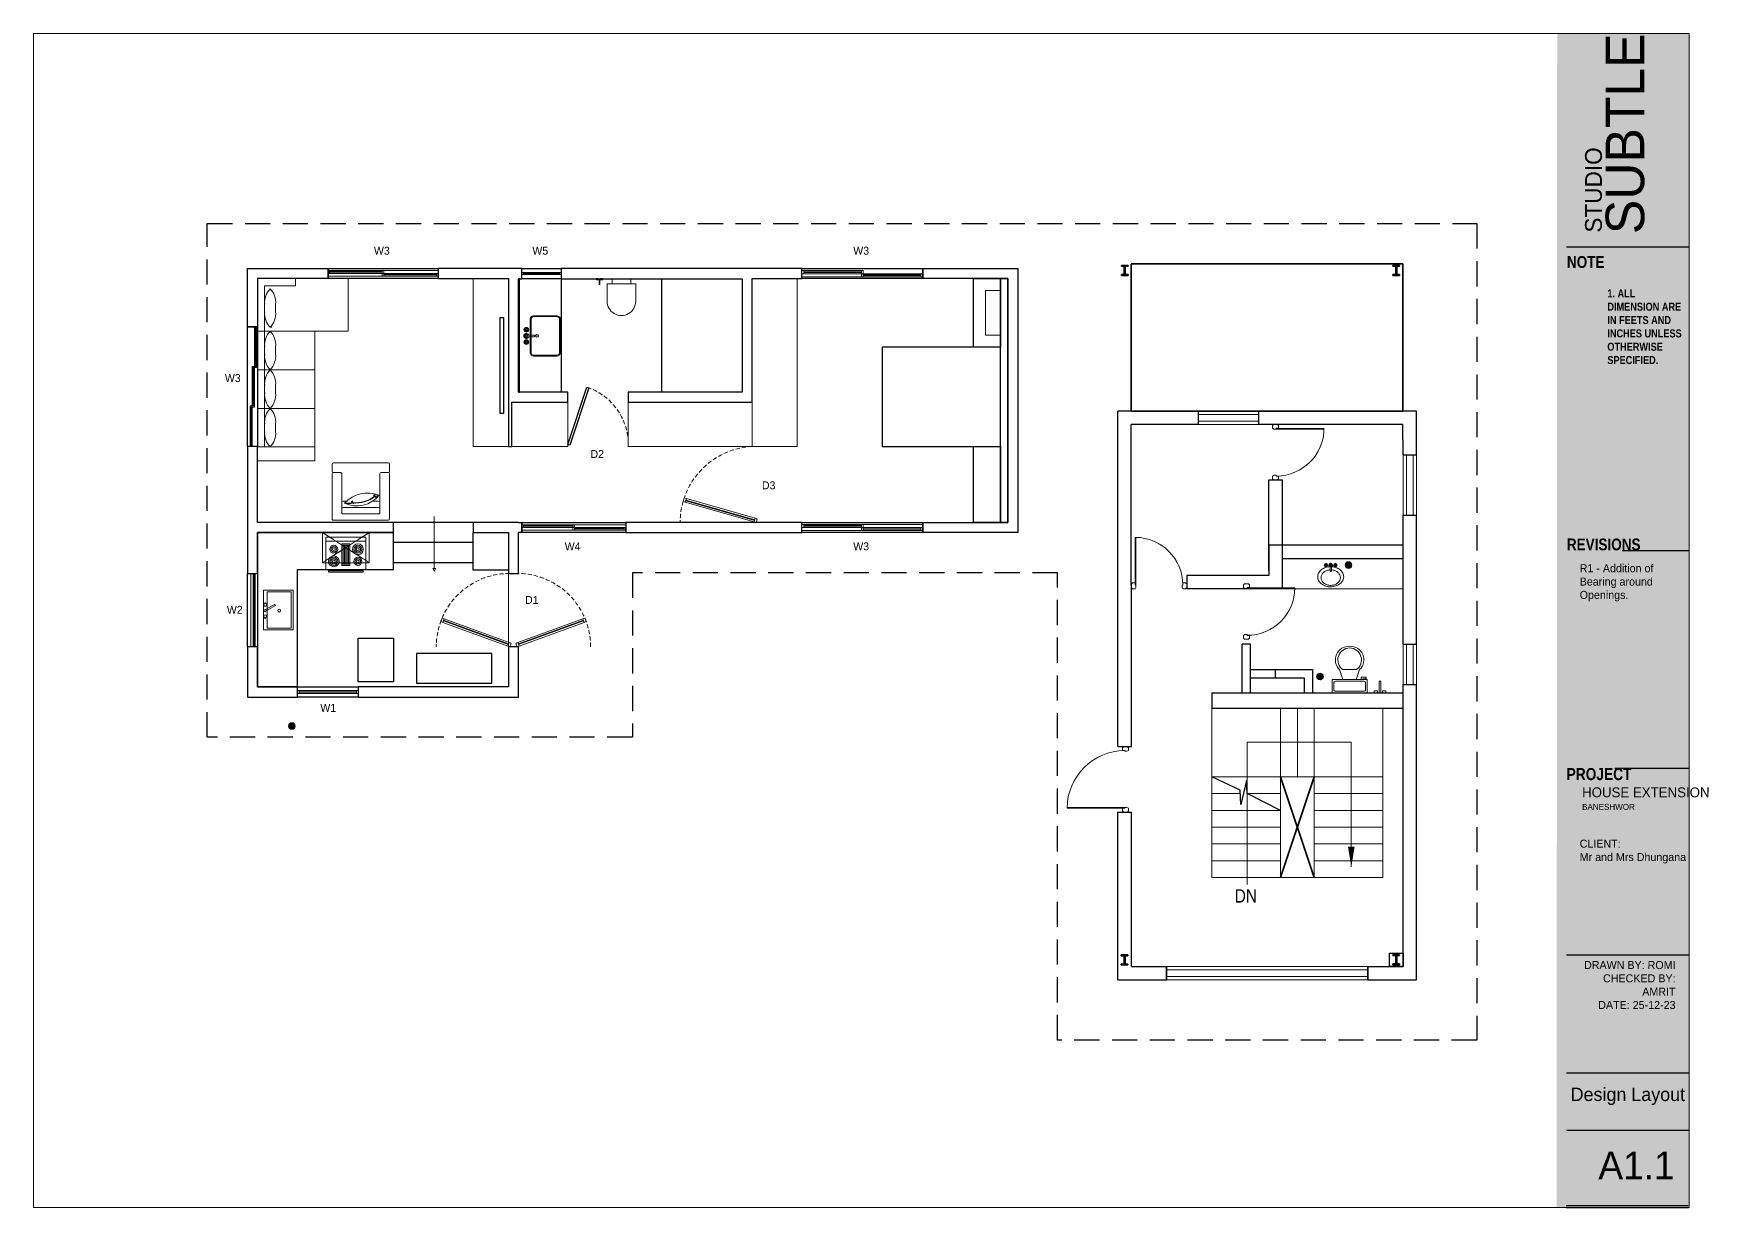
# Model space of a CAD drawing. Header units: metres. Extents: x 113 to 8702, y -1158 to 1243.
# Drawn here: x 2818 to 3817, y 41 to 741 of the extents above; entities that cross this region are included whole.
import ezdxf

# ---------------------------------------------------------------- set-up
doc = ezdxf.new("R2010")
doc.units = ezdxf.units.M
doc.header["$MEASUREMENT"] = 0
doc.linetypes.add('HIDDEN', pattern=[0.375, 0.25, -0.125])
for name, color, linetype in [('DIM', 2, 'Continuous'), ('DOOR', 7, 'Continuous'), ('HATCHES', 8, 'Continuous'), ('PINK', 6, 'Continuous'), ('YELLOW', 2, 'Continuous')]:
    doc.layers.add(name, color=color, linetype=linetype)
for name, color, linetype, lineweight, transparency in [('dotted upper lines', 143, 'HIDDEN', 0, 0.4), ('elevation 2', 140, 'Continuous', 5, 0.4), ('wall hatch', 251, 'Continuous', 5, 0.1)]:
    doc.layers.add(name, color=color, linetype=linetype, lineweight=lineweight, transparency=transparency)
for name, color, linetype, lineweight in [('elevation', 5, 'Continuous', 0), ('Fixtures', 113, 'Continuous', 0), ('Frame', 22, 'Continuous', 20), ('ground hatch', 31, 'Continuous', 5), ('Hatch', 9, 'Continuous', 35), ('hidden', 252, 'HIDDEN', 15), ('Shutter', 26, 'Continuous', 13), ('Stair', 63, 'Continuous', 15), ('text', 7, 'Continuous', 0), ('Wall LSS', 7, 'Continuous', 30), ('Window', 170, 'Continuous', 15), ('wood cut', 6, 'Continuous', 18)]:
    doc.layers.add(name, color=color, linetype=linetype, lineweight=lineweight)
doc.styles.add('ATTR', font='romans.shx', dxfattribs={"width": 0.8, "height": 0.48})
doc.styles.add('creative 1', font='arial.ttf')
doc.styles.add('DIM', font='', dxfattribs={"height": 100})
doc.styles.get('DIM').set_extended_font_data('VNI-Helve-Condense')
doc.dimstyles.new('Scale one by eight inches to a feet', dxfattribs={"dimscale": 0, "dimtxt": 6, "dimasz": 2, "dimexe": 2, "dimexo": 2, "dimgap": 0.5, "dimtad": 1, "dimdec": 0, "dimrnd": 0.5, "dimzin": 0, "dimdsep": 46, "dimlunit": 4, "dimtxsty": 'creative 1', "dimblk": 'OBLIQUE', "dimcen": 2, "dimdle": 2, "dimclrd": 2, "dimclre": 2, "dimclrt": 2, "dimadec": 0, "dimazin": 0, "dimtfac": 0.75, "dimtdec": 0, "dimtix": 1, "dimtmove": 2, "dimatfit": 3, "dimfxl": 2, "dimfxlon": 1, "dimtolj": 1, "dimtzin": 0, "dimlwd": 5, "dimlwe": 5, "dimarcsym": 0})

# ---------------------------------------------------------------- blocks, each defined once
blk = doc.blocks.new('sliding door')
at = {"layer": 'elevation'}
blk.add_lwpolyline([(102966.829, 781.602), (102966.829, 781.647), (102966.004, 781.647), (102966.004, 781.602)], close=True, dxfattribs=at)
at = {"layer": 'wall hatch'}
for p, q in [((102966.829, 781.628), (102966.004, 781.628)), ((102966.829, 781.62), (102966.004, 781.62))]:
    blk.add_line(p, q, dxfattribs=at)
at = {"layer": 'wood cut'}
for points in [[(102965.979, 781.602), (102966.004, 781.602), (102966.004, 781.647), (102965.979, 781.647)], [(102966.829, 781.602), (102966.854, 781.602), (102966.854, 781.647), (102966.829, 781.647)]]:
    blk.add_lwpolyline(points, close=True, dxfattribs=at)
blk = doc.blocks.new('3FT3door')
at = {"layer": 'Frame'}
for p, q in [((0, 1.39), (0, -1.39)), ((0.44, 1.39), (0, 1.39)), ((2.3, 1.83), (0.44, 1.83)), ((0.44, 1.83), (0.44, 1.39)), ((2.3, 0.44), (2.3, 1.83)), ((2.74, 0.44), (2.3, 0.44)), ((2.74, -0.91), (2.74, 0.44)), ((36.26, 0.44), (36.7, 0.44)), ((36.26, -0.91), (36.26, 0.44)), ((36.7, 0.44), (36.7, 1.83)), ((36.7, 1.83), (38.56, 1.83)), ((38.56, 1.83), (38.56, 1.39)), ((38.56, 1.39), (39, 1.39)), ((39, 1.39), (39, -1.39)), ((0, -1.39), (0.44, -1.39)), ((0.44, -1.39), (0.44, -1.83)), ((0.44, -1.83), (2.3, -1.83)), ((2.3, -1.83), (2.74, -0.91)), ((36.7, -1.83), (36.26, -0.91)), ((38.56, -1.83), (36.7, -1.83)), ((38.56, -1.39), (38.56, -1.83)), ((39, -1.39), (38.56, -1.39))]:
    blk.add_line(p, q, dxfattribs=at)
at = {"layer": 'Shutter'}
for p, q in [((36.26, 0.44), (36.26, 34.83)), ((36.7, 0.44), (36.7, 34.83))]:
    blk.add_line(p, q, dxfattribs=at)
blk.add_arc((36.99, 0.14), 34.69, 90.48932, 179.51068, dxfattribs=at)
blk = doc.blocks.new('_Oblique')
at = {"color": 0, "linetype": 'ByBlock', "lineweight": -2}
blk.add_line((-0.5, -0.5), (0.5, 0.5), dxfattribs=at)
blk = doc.blocks.new('toilett')
for p, q in [((-14.5, -8), (-16.5, -14)), ((-6.5, -8), (-4.5, -14)), ((-3.5, -8), (-3.5, -9.5)), ((-3.5, -9.5), (-0.5, -9.5)), ((-2.5, -8.5), (-2.5, -8)), ((-0.5, -8.5), (-2.5, -8.5)), ((-0.5, -9.5), (-0.5, -8.5)), ((-14.5, -14), (-6.5, -14))]:
    blk.add_line(p, q)
blk.add_lwpolyline([(-21, -8), (-21, 0), (0, 0), (0, -8)], close=True)
for points in [[(-20, -6), (-20, -2)], [(-19, -1), (-2, -1)], [(-2, -7), (-19, -7)], [(-1, -2), (-1, -6)]]:
    blk.add_lwpolyline(points)
for centre, radius, start, end in [((-19.125, -1.875), 0.8839, 81.8699, 188.1301), ((-19.125, -6.125), 0.8839, 171.8699, 278.1301), ((-1.875, -1.875), 0.8839, 351.8699, 98.1301), ((-1.875, -6.125), 0.8839, 261.8699, 8.130102), ((-10.9772, -19.9188), 8.0953, 133.0172, 273.38), ((-10.4626, -19.8731), 7.127, 124.5054, 269.7), ((-10.0227, -19.9188), 8.0953, 266.62, 46.98278), ((-10.5372, -19.8731), 7.127, 270.3, 55.49457)]:
    blk.add_arc(centre, radius, start, end)
at = {"style": 'ATTR', "width": 0.8, "flags": 9}
blk.add_attdef('ESTCODE', (0, 0), '', height=0.7, dxfattribs=at)
blk = doc.blocks.new('comode-3(plan)')
blk.add_blockref('toilett', (21, 0))
blk = doc.blocks.new('Faucet - Bathroom top')
for p, q in [((-4.107, 0.125), (-4.375, 0.125)), ((-3.75, 0.4788), (-3.75, 0.75)), ((-3.5, 0.482), (-3.5, 0.75)), ((-3.1461, 0.125), (-2.875, 0.125)), ((3.143, 0.125), (2.875, 0.125)), ((3.5, 0.4788), (3.5, 0.75)), ((3.75, 0.482), (3.75, 0.75)), ((4.1039, 0.125), (4.375, 0.125)), ((-4.1039, -0.125), (-4.375, -0.125)), ((-3.75, -0.4821), (-3.75, -0.75)), ((-3.5, -0.4789), (-3.5, -0.75)), ((-3.143, -0.125), (-2.875, -0.125)), ((-0.5, -0.8639), (-0.5, -4.5)), ((0.5, -4.5), (0.5, -0.8631)), ((3.1461, -0.125), (2.875, -0.125)), ((3.5, -0.4821), (3.5, -0.75)), ((3.75, -0.4789), (3.75, -0.75)), ((4.107, -0.125), (4.375, -0.125))]:
    blk.add_line(p, q)
for centre, radius in [((-3.625, 0), 1.375), ((-4.625, 0), 0.2795), ((-3.625, 0), 0.5), ((-3.625, 1), 0.2795), ((-2.625, 0), 0.2795), ((0, 0), 0.5), ((3.625, 0), 1.375), ((2.625, 0), 0.2795), ((3.625, 0), 0.5), ((3.625, 1), 0.2795), ((4.625, 0), 0.2795), ((-3.625, -1), 0.2795), ((3.625, -1), 0.2795)]:
    blk.add_circle(centre, radius)
for centre, radius, start, end in [((-3.625, 0), 1, 105.2407, 164.2093), ((-3.625, 0), 1, 16.44125, 74.07887), ((0, 0), 1.5, 289.6514, 250.3603), ((0, 0), 1, 300.3431, 239.7554), ((3.625, 0), 1, 106.12, 164.0884), ((3.625, 0), 1, 16.23422, 73.90469), ((-3.625, 0), 1, 196.2342, 253.9047), ((-3.625, 0), 1, 286.12, 344.0884), ((0, -4.5), 0.5, 180, 0), ((3.625, 0), 1, 196.4413, 254.0789), ((3.625, 0), 1, 285.2407, 344.2093)]:
    blk.add_arc(centre, radius, start, end)
blk = doc.blocks.new('wash')
at = {"lineweight": 0, "ltscale": 10}
blk.add_lwpolyline([(1017947, 55369, 0.123897), (1018020, 55387, 0.105642), (1018088, 55444, 0.087132), (1018135, 55533, 0.093483), (1018146, 55627, 0.077421), (1018130, 55728, 0.087132), (1018088, 55809, 0.105642), (1018020, 55867, 0.123897), (1017947, 55885, 0.123897), (1017874, 55867, 0.105642), (1017806, 55809, 0.087132), (1017764, 55728, 0.077421), (1017748, 55627, 0.077421), (1017764, 55525, 0.087132), (1017806, 55444, 0.105642), (1017874, 55387, 0.123897)], format="xyb", close=True, dxfattribs=at)
blk.add_lwpolyline([(1017947, 55369, 0.123897), (1018020, 55387, 0.105642), (1018088, 55444, 0.087132), (1018135, 55533, 0.093483), (1018146, 55627, 0.077421), (1018130, 55728, 0.087132), (1018088, 55809, 0.105642), (1018020, 55867, 0.123897), (1017947, 55885, 0.123897), (1017874, 55867, 0.105642), (1017806, 55809, 0.087132), (1017764, 55728, 0.077421), (1017748, 55627, 0.077421), (1017764, 55525, 0.087132), (1017806, 55444, 0.105642), (1017874, 55387, 0.123897)], format="xyb", close=True, dxfattribs=at)
for points in [[(1017964, 55434, 0.120301), (1018021, 55448, 0.105013), (1018073, 55490, 0.088789), (1018109, 55557, 0.096303), (1018118, 55627, 0.079957), (1018106, 55703, 0.088789), (1018073, 55763, 0.105013), (1018021, 55806, 0.120301), (1017964, 55820, 0.120301), (1017907, 55806, 0.105013), (1017855, 55763, 0.088789), (1017822, 55703, 0.065957), (1017810, 55640, 0.079957)], [(1017964, 55434, 0.120301), (1018021, 55448, 0.105013), (1018073, 55490, 0.088789), (1018109, 55557, 0.096303), (1018118, 55627, 0.079957), (1018106, 55703, 0.088789), (1018073, 55763, 0.105013), (1018021, 55806, 0.120301), (1017964, 55820, 0.120301), (1017907, 55806, 0.105013), (1017855, 55763, 0.088789), (1017822, 55703, 0.065957), (1017810, 55640, 0.079957)], [(1017810, 55613, 0.065957), (1017822, 55551, 0.088789), (1017855, 55490, 0.105013), (1017907, 55448, 0.120301), (1017964, 55434, 0.120301)]]:
    blk.add_lwpolyline(points, format="xyb", dxfattribs=at)
at = {"lineweight": 0, "ltscale": 10, "xscale": 25.39999999999418, "yscale": 25.39999999999418, "zscale": 25.39999999999418, "rotation": 90}
blk.add_blockref('Faucet - Bathroom top', (1017716, 55627), dxfattribs=at)
blk = doc.blocks.new('mixer')
at = {"layer": 'Fixtures'}
for p, q in [((-1, -7.08), (-1, 0)), ((0, -7.08), (0, 0)), ((-1, -7.08), (0, -7.08))]:
    blk.add_line(p, q, dxfattribs=at)
for points in [[(-1.92, 0), (-4, 0), (-4, -1.21), (-1.92, -1.21)], [(0.92, 0), (3, 0), (3, -1.21), (0.92, -1.21)]]:
    blk.add_lwpolyline(points, close=True, dxfattribs=at)
blk = doc.blocks.new('2FT9door')
at = {"layer": 'Frame'}
for p, q in [((0.43, 1.37), (0, 1.37)), ((0, 1.37), (0, -1.37)), ((0.43, 1.8), (0.43, 1.37)), ((2.27, 1.8), (0.43, 1.8)), ((2.27, 0.43), (2.27, 1.8)), ((2.71, 0.43), (2.27, 0.43)), ((2.71, -0.9), (2.71, 0.43)), ((30.29, -0.9), (30.29, 0.43)), ((30.29, 0.43), (30.73, 0.43)), ((30.73, 1.8), (32.57, 1.8)), ((30.73, 0.43), (30.73, 1.8)), ((32.57, 1.8), (32.57, 1.37)), ((32.57, 1.37), (33, 1.37)), ((33, 1.37), (33, -1.37)), ((0, -1.37), (0.43, -1.37)), ((0.43, -1.37), (0.43, -1.8)), ((0.43, -1.8), (2.27, -1.8)), ((2.27, -1.8), (2.71, -0.9)), ((30.73, -1.8), (30.29, -0.9)), ((32.57, -1.8), (30.73, -1.8)), ((33, -1.37), (32.57, -1.37)), ((32.57, -1.37), (32.57, -1.8))]:
    blk.add_line(p, q, dxfattribs=at)
at = {"layer": 'Shutter'}
for p, q in [((2.32, 0.43), (2.32, 28.89)), ((2.71, 0.43), (2.71, 28.88))]:
    blk.add_line(p, q, dxfattribs=at)
blk.add_arc((2.27, 0.43), 28.45, 359.99999, 89.9128, dxfattribs=at)
blk = doc.blocks.new('wall hung commode')
at = {"layer": 'Fixtures'}
for p, q in [((0, 5.6), (-3, 5.6)), ((0, 8.52), (10.48, 8.52)), ((0, -8.52), (0, 8.52)), ((0, -5.6), (-3, -5.6)), ((0, -8.52), (10.48, -8.52))]:
    blk.add_line(p, q, dxfattribs=at)
blk.add_arc((10.48, 0), 8.52, 269.99936, 90.00064, dxfattribs=at)
blk = doc.blocks.new('cushion')
at = {"layer": 'Fixtures', "linetype": 'Continuous'}
for p, q in [((0, -22), (0, 0)), ((221, -78), (329, -78))]:
    blk.add_line(p, q, dxfattribs=at)
for centre, start, end in [((200, -213), 85.8571, 133.2239), ((350, -213), 46.7761, 94.1429), ((200, 213), 226.7761, 274.1429), ((350, 213), 265.8571, 313.2239)]:
    blk.add_arc(centre, 292, start, end, dxfattribs=at)
blk = doc.blocks.new('5 seater sofa')
at = {"layer": 'Fixtures', "linetype": 'Continuous'}
for p, q in [((-72.79, 18.69), (-72.79, 50.83)), ((-72.79, 50.83), (-43.28, 50.83)), ((-64.92, 18.69), (-64.92, 50.83)), ((-43.28, 50.83), (-43.28, 18.69)), ((-43.28, 18.69), (-43.28, 50.83)), ((-43.28, 50.83), (-21.64, 50.83)), ((-21.64, 50.83), (-21.64, 18.69)), ((-21.64, 18.69), (-21.64, 50.83)), ((-21.64, 50.83), (29.51, 50.83)), ((0, 50.83), (0, 0)), ((29.51, 50.83), (29.51, 0)), ((-64.92, 46.9), (-43.28, 46.9)), ((-56.22, 46.9), (-45.25, 46.9)), ((-43.28, 46.9), (-21.64, 46.9)), ((-43.28, 44.93), (-43.28, 42.96)), ((-21.64, 46.9), (0, 46.9)), ((0, 46.9), (25.53, 46.9)), ((25.53, 46.9), (25.53, 29.51)), ((25.53, 29.51), (29.51, 29.51)), ((-72.79, 18.69), (-64.92, 18.69)), ((-43.28, 18.69), (-64.92, 18.69)), ((-21.64, 18.69), (-43.28, 18.69)), ((0, 18.69), (-21.64, 18.69)), ((0, 0), (29.51, 0))]:
    blk.add_line(p, q, dxfattribs=at)
at = {"layer": 'Fixtures', "linetype": 'Continuous', "xscale": 0.03934426229508197, "yscale": 0.03934426229508197, "zscale": 0.03934426229508197}
for p in [(-64.92, 43.81), (-43.28, 43.81), (-21.64, 43.81), (2.2, 43.81)]:
    blk.add_blockref('cushion', p, dxfattribs=at)
blk = doc.blocks.new('Range-Oven - 30 in top')
for p, q in [((0, -3), (30, -3)), ((12, -6), (18, -6)), ((13, -20), (13, -6)), ((14, -6), (14, -20)), ((15, -20), (15, -6)), ((16, -6), (16, -20)), ((17, -20), (17, -6)), ((6, -24), (6, -25)), ((8, -25), (8, -24)), ((18, -20), (12, -20)), ((22, -25), (22, -24)), ((24, -24), (24, -25))]:
    blk.add_line(p, q)
for points in [[(0, -24), (0, 0), (30, 0), (30, -24)], [(12, -21), (12, -5), (18, -5), (18, -21)], [(2, -26), (2, -25), (28, -25), (28, -26)]]:
    blk.add_lwpolyline(points, close=True)
for centre, radius in [((6, -9), 4), ((6, -9), 3), ((6, -9), 2), ((6, -9), 1), ((24, -9), 3), ((24, -9), 2), ((24, -9), 1), ((6, -18), 3), ((6, -18), 2), ((6, -18), 1), ((24, -18), 4), ((24, -18), 3), ((24, -18), 2), ((24, -18), 1)]:
    blk.add_circle(centre, radius)
blk = doc.blocks.new('gdsdfg')
at = {"layer": 'Fixtures'}
for p, q in [((1998.33, -11970.2), (1998.33, -11970.62)), ((1998.8, -11970.2), (1998.33, -11970.2)), ((1998.33, -11970.62), (1998.8, -11970.62)), ((2002.84, -11971.04), (2005.97, -11976.46)), ((2006.7, -11976.04), (2003.57, -11970.62)), ((2007.13, -11970.2), (2007.6, -11970.2)), ((2007.6, -11970.62), (2007.13, -11970.62)), ((2007.6, -11970.2), (2007.6, -11970.62)), ((2005.97, -11976.46), (2006.7, -11976.04))]:
    blk.add_line(p, q, dxfattribs=at)
for points in [[(2015.16, -11987.11), (1991.43, -11987.11), (1991.43, -11969.41), (2015.16, -11969.41)], [(2014.11, -11971.61), (1992.48, -11971.61), (1992.48, -11985.85), (2014.11, -11985.85)]]:
    blk.add_lwpolyline(points, close=True, dxfattribs=at)
for centre, radius in [((1999.59, -11970.41), 0.843), ((2002.97, -11970.41), 0.632), ((2006.34, -11970.41), 0.843), ((2002.97, -11978.73), 0.843)]:
    blk.add_circle(centre, radius, dxfattribs=at)
blk = doc.blocks.new('h4')
for p, q in [((4101.74, -14302.3), (4069.06, -14302.3)), ((4068.3, -14303.06), (4068.3, -14307.24)), ((4068.3, -14335.74), (4068.3, -14308.76)), ((4069.06, -14308), (4073.24, -14308)), ((4069.06, -14308), (4073.24, -14308)), ((4074, -14331.94), (4074, -14308.76)), ((4074, -14308.76), (4074, -14331.94)), ((4096.8, -14308.76), (4096.8, -14331.94)), ((4096.8, -14308.76), (4096.8, -14331.94)), ((4101.74, -14308), (4097.56, -14308)), ((4101.74, -14308), (4097.56, -14308)), ((4102.5, -14303.06), (4102.5, -14307.24)), ((4102.5, -14308.76), (4102.5, -14335.74)), ((4074, -14329.66), (4074, -14325.86)), ((4074, -14331.94), (4074, -14329.66)), ((4074.76, -14325.1), (4078.22, -14325.1)), ((4074.76, -14328.9), (4096.04, -14328.9)), ((4096.04, -14332.7), (4074.76, -14332.7)), ((4074.76, -14332.7), (4096.04, -14332.7)), ((4081.38, -14324.92), (4081.64, -14324.82)), ((4093.81, -14325.1), (4093.85, -14325.1)), ((4093.81, -14325.1), (4096.04, -14325.1)), ((4096.8, -14325.86), (4096.8, -14329.66)), ((4096.8, -14331.94), (4096.8, -14329.66)), ((4096.8, -14331.94), (4096.8, -14329.66)), ((4096.8, -14329.66), (4096.8, -14331.94)), ((4096.8, -14329.66), (4096.8, -14331.94)), ((4101.74, -14336.5), (4069.06, -14336.5))]:
    blk.add_line(p, q)
at = {"extrusion": (0, 0, -1)}
for centre, major_axis, start_param, end_param in [((4069.06, -14303.06), (-0.537, 0.537), 5.497787, 7.068583), ((4101.74, -14303.06), (0.537, 0.537), -0.785398, 0.785398), ((4069.06, -14307.24), (0.537, 0.537), 2.356194, 3.926991), ((4069.06, -14308.76), (-0.537, 0.537), 5.497787, 7.068583), ((4073.24, -14308.76), (0.537, 0.537), -0.785398, 0.785398), ((4073.24, -14308.76), (0.537, 0.537), -0.785398, 0.785398), ((4097.56, -14308.76), (-0.537, 0.537), 5.497787, 7.068583), ((4097.56, -14308.76), (-0.537, 0.537), 5.497787, 7.068583), ((4101.74, -14307.24), (-0.537, 0.537), 2.356194, 3.926991), ((4101.74, -14308.76), (-0.537, 0.537), 0.785398, 2.356194), ((4074.52, -14321.66), (0.09, 0.09), 3.902562, 6.36338), ((4087.74, -14310.66), (-12.24, 12.24), 3.489505, 4.808423), ((4077, -14317.53), (3.45, 3.45), 2.354997, 2.9201), ((4081.27, -14339.34), (13.41, 13.41), -1.143888, 0.018149), ((4077, -14317.53), (-3.32, 3.32), 3.912102, 4.460269), ((4076, -14321.86), (0.81, 0.81), 1.289072, 2.06892), ((4076.48, -14321.77), (-0.525, 0.525), 1.317031, 3.01625), ((4088.46, -14307.5), (13.3, 13.3), 2.261231, 3.010894), ((4077.04, -14321.48), (0.525, 0.525), 0.622179, 2.321398), ((4088.46, -14307.5), (13.17, 13.17), 2.259224, 3.014397), ((4074.76, -14325.86), (0.537, 0.537), 3.926991, 5.497787), ((4074.76, -14329.66), (-0.537, 0.537), 5.497787, 7.068583), ((4074.76, -14331.94), (0.537, 0.537), 2.356194, 3.926991), ((4074.76, -14331.94), (0.537, 0.537), 2.356194, 3.926991), ((4074.76, -14331.94), (0.537, 0.537), 2.356194, 3.926991), ((4089.24, -14325.67), (0.81, 0.81), 1.289072, 2.06892), ((4089.67, -14325.57), (-0.525, 0.525), 1.317031, 3.01625), ((4092.85, -14317.55), (-6.41, 6.41), 3.679282, 4.219262), ((4090.23, -14325.29), (-0.525, 0.525), 2.192975, 3.892195), ((4092.85, -14317.55), (-6.27, 6.27), 3.691415, 4.223452), ((4094.97, -14326.27), (-0.0804, 0.0804), 0.297498, 2.891933), ((4096.04, -14325.86), (-0.537, 0.537), 0.785398, 2.356194), ((4096.04, -14329.66), (0.537, 0.537), -0.785398, 0.785398), ((4096.04, -14331.94), (-0.537, 0.537), 2.356194, 3.926991), ((4096.04, -14331.94), (-0.537, 0.537), 2.356194, 3.926991), ((4096.04, -14331.94), (-0.537, 0.537), 2.356194, 3.926991), ((4096.04, -14331.94), (-0.537, 0.537), 2.356194, 3.926991), ((4069.06, -14335.74), (-0.537, 0.537), 3.926991, 5.497787), ((4101.74, -14335.74), (-0.537, 0.537), 2.356194, 3.926991)]:
    blk.add_ellipse(centre, major_axis=major_axis, ratio=1, start_param=start_param, end_param=end_param, dxfattribs=at)

msp = doc.modelspace()

# ---------------------------------------------------------------- hatches: boundary and pattern name
at = {"layer": 'DIM', "linetype": 'Continuous', "transparency": 33554472}
h = msp.add_hatch(color=1, dxfattribs=at)
h.dxf.hatch_style = 1
h.paths.add_polyline_path([(3805.68, 741.28), (3726.98, 741.31), (3726.68, 41.26), (3805.38, 41.23)])
at = {"layer": 'Fixtures'}
h = msp.add_hatch(dxfattribs=at)
h.set_pattern_fill('HEX', color=256, scale=2, angle=900, style=0)
h.set_pattern_definition([(180, (-25034.1703, -16276.0928), (2e-16, 0.433012702), [0.25, -0.5]), (60, (-25034.1703, -16276.0928), (0.375, -0.216506351), [0.25, -0.5]), (120, (-25034.4203, -16276.0928), (0.375, 0.216506351), [0.25, -0.5])])
h.paths.add_polyline_path([(3604.56, 424.31, 1), (3600.56, 424.31, 1)])
h = msp.add_hatch(dxfattribs=at)
h.set_pattern_fill('HEX', color=256, scale=2, angle=900, style=0)
h.set_pattern_definition([(180, (-25051.1735, -16342.59698), (2e-16, 0.433012702), [0.25, -0.5]), (60, (-25051.1735, -16342.59698), (0.375, -0.216506351), [0.25, -0.5]), (120, (-25051.4235, -16342.59698), (0.375, 0.216506351), [0.25, -0.5])])
h.paths.add_polyline_path([(3587.56, 357.81, 1), (3583.56, 357.81, 1)])
h = msp.add_hatch(dxfattribs=at)
h.set_pattern_fill('HEX', color=256, scale=2, angle=900, style=0)
h.set_pattern_definition([(180, (-25664.2516, -16372.12554), (2e-16, 0.433012702), [0.25, -0.5]), (60, (-25664.2516, -16372.12554), (0.375, -0.216506351), [0.25, -0.5]), (120, (-25664.5016, -16372.12554), (0.375, 0.216506351), [0.25, -0.5])])
h.paths.add_polyline_path([(2974.48, 328.28, 1), (2970.48, 328.28, 1)])
at = {"layer": 'Hatch'}
h = msp.add_hatch(color=256, dxfattribs=at)
h.dxf.hatch_style = 1
h.paths.add_polyline_path([(3471.11, 597.54), (3469.36, 597.54), (3469.36, 602.54), (3471.11, 602.54), (3471.11, 603.04), (3469.11, 603.04), (3467.11, 603.04), (3467.11, 602.54), (3468.86, 602.54), (3468.86, 597.54), (3467.11, 597.54), (3467.11, 597.04), (3469.11, 597.04), (3471.11, 597.04)])
h = msp.add_hatch(color=256, dxfattribs=at)
h.dxf.hatch_style = 1
h.paths.add_polyline_path([(3633.05, 597.54), (3631.3, 597.54), (3631.3, 602.54), (3633.05, 602.54), (3633.05, 603.04), (3631.05, 603.04), (3629.05, 603.04), (3629.05, 602.54), (3630.8, 602.54), (3630.8, 597.54), (3629.05, 597.54), (3629.05, 597.04), (3631.05, 597.04), (3633.05, 597.04)])
h = msp.add_hatch(color=256, dxfattribs=at)
h.dxf.hatch_style = 1
h.paths.add_polyline_path([(3471.05, 186.29), (3469.3, 186.29), (3469.3, 191.29), (3471.05, 191.29), (3471.05, 191.79), (3469.05, 191.79), (3467.05, 191.79), (3467.05, 191.29), (3468.8, 191.29), (3468.8, 186.29), (3467.05, 186.29), (3467.05, 185.79), (3469.05, 185.79), (3471.05, 185.79)])
h = msp.add_hatch(color=256, dxfattribs=at)
h.dxf.hatch_style = 1
h.paths.add_polyline_path([(3633.05, 186.4), (3631.3, 186.4), (3631.3, 191.4), (3633.05, 191.4), (3633.05, 191.9), (3631.05, 191.9), (3629.05, 191.9), (3629.05, 191.4), (3630.8, 191.4), (3630.8, 186.4), (3629.05, 186.4), (3629.05, 185.9), (3631.05, 185.9), (3633.05, 185.9)])

# ---------------------------------------------------------------- linework, layer by layer
at = {"ltscale": 2}
msp.add_lwpolyline([(3562.05, 278), (3542.05, 288), (3541.76, 295.75), (3538.29, 281.44), (3537.97, 290.09), (3521.05, 298)], dxfattribs=at)
at = {"layer": 'DIM', "color": 4, "linetype": 'Continuous'}
for p, q in [((3080.62, 449.72), (3033.06, 449.72)), ((3080.62, 437.72), (3033.06, 437.72)), ((3080.62, 425.72), (3033.06, 425.72))]:
    msp.add_line(p, q, dxfattribs=at)
at = {"layer": 'dotted upper lines'}
msp.add_lwpolyline([(2818.41, 741.22), (2818.41, 41.16), (3805.68, 41.16), (3805.68, 741.22)], close=True, dxfattribs=at)
at = {"layer": 'dotted upper lines', "ltscale": 10}
for centre, radius, start, end in [((3137.09, 496.18), 36.02, 1.82572, 69.78145), ((3249.33, 449.72), 45.32, 92.94479, 180), ((3102.27, 375.63), 43.67, 89.87067, 180.05355), ((3106.97, 375.63), 43.67, 359.94645, 90.12933)]:
    msp.add_arc(centre, radius, start, end, dxfattribs=at)
at = {"layer": 'elevation'}
msp.add_lwpolyline([(2950.52, 376.22), (2949.39, 376.22), (2949.39, 418.67), (2950.52, 418.67)], close=True, dxfattribs=at)
at = {"layer": 'Fixtures'}
msp.add_line((3563.05, 410.11), (3635.05, 410.11), dxfattribs=at)
msp.add_lwpolyline([(3101.62, 495.03), (3080.62, 495.03), (3080.62, 595.1)], dxfattribs=at)
for points in [[(3247, 495.03), (3273.76, 495.03), (3273.76, 595.1), (3247, 595.1)], [(3103.62, 495.03), (3137.09, 495.03), (3137.09, 521.46), (3103.62, 521.46)], [(3173.09, 495.03), (3247, 495.03), (3247, 521.46), (3173.09, 521.46)]]:
    msp.add_lwpolyline(points, close=True, dxfattribs=at)
for points in [[(3114.58, 570.96), (3114.58, 550.96, 0.414214), (3116.58, 548.96), (3130.58, 548.96, 0.414214), (3132.58, 550.96), (3132.58, 570.96, 0.414214), (3130.58, 572.96), (3116.58, 572.96, 0.414214)], [(3115.08, 570.96), (3115.08, 550.96, 0.414214), (3116.58, 549.46), (3130.58, 549.46, 0.414214), (3132.08, 550.96), (3132.08, 570.96, 0.414214), (3130.58, 572.46), (3116.58, 572.46, 0.414214)]]:
    msp.add_lwpolyline(points, format="xyb", close=True, dxfattribs=at)
for centre, radius in [((3118.62, 560.96), 0.849), ((3118.62, 560.96), 0.699), ((3602.56, 424.31), 2), ((3585.56, 357.81), 2), ((2972.48, 328.28), 2)]:
    msp.add_circle(centre, radius, dxfattribs=at)
at = {"layer": 'ground hatch'}
msp.add_lwpolyline([(3386.01, 588.02), (3395.09, 588.02), (3395.09, 561.32), (3386.01, 561.32)], close=True, dxfattribs=at)
at = {"layer": 'Hatch'}
for p, q in [((3469.11, 603.04), (3467.11, 603.04)), ((3467.11, 603.04), (3467.11, 602.54)), ((3468.86, 602.54), (3467.11, 602.54)), ((3468.86, 602.54), (3468.86, 597.54)), ((3469.11, 603.04), (3471.11, 603.04)), ((3469.36, 602.54), (3469.36, 597.54)), ((3469.36, 602.54), (3471.11, 602.54)), ((3471.11, 602.54), (3471.11, 603.04)), ((3631.05, 603.04), (3629.05, 603.04)), ((3629.05, 603.04), (3629.05, 602.54)), ((3630.8, 602.54), (3629.05, 602.54)), ((3630.8, 602.54), (3630.8, 597.54)), ((3631.05, 603.04), (3633.05, 603.04)), ((3631.3, 602.54), (3631.3, 597.54)), ((3631.3, 602.54), (3633.05, 602.54)), ((3633.05, 602.54), (3633.05, 603.04)), ((3468.86, 597.54), (3467.11, 597.54)), ((3467.11, 597.54), (3467.11, 597.04)), ((3469.11, 597.04), (3467.11, 597.04)), ((3469.11, 597.04), (3471.11, 597.04)), ((3469.36, 597.54), (3471.11, 597.54)), ((3471.11, 597.54), (3471.11, 597.04)), ((3630.8, 597.54), (3629.05, 597.54)), ((3629.05, 597.54), (3629.05, 597.04)), ((3631.05, 597.04), (3629.05, 597.04)), ((3631.05, 597.04), (3633.05, 597.04)), ((3631.3, 597.54), (3633.05, 597.54)), ((3633.05, 597.54), (3633.05, 597.04)), ((3582.05, 238), (3562.05, 298)), ((3582.05, 298), (3562.05, 238)), ((3469.05, 191.79), (3467.05, 191.79)), ((3467.05, 191.79), (3467.05, 191.29)), ((3468.8, 191.29), (3467.05, 191.29)), ((3468.8, 191.29), (3468.8, 186.29)), ((3469.05, 191.79), (3471.05, 191.79)), ((3469.3, 191.29), (3469.3, 186.29)), ((3469.3, 191.29), (3471.05, 191.29)), ((3471.05, 191.29), (3471.05, 191.79)), ((3631.05, 191.9), (3629.05, 191.9)), ((3629.05, 191.9), (3629.05, 191.4)), ((3630.8, 191.4), (3629.05, 191.4)), ((3630.8, 191.4), (3630.8, 186.4)), ((3631.05, 191.9), (3633.05, 191.9)), ((3631.3, 191.4), (3631.3, 186.4)), ((3631.3, 191.4), (3633.05, 191.4)), ((3633.05, 191.4), (3633.05, 191.9)), ((3468.8, 186.29), (3467.05, 186.29)), ((3467.05, 186.29), (3467.05, 185.79)), ((3469.05, 185.79), (3467.05, 185.79)), ((3469.05, 185.79), (3471.05, 185.79)), ((3469.3, 186.29), (3471.05, 186.29)), ((3471.05, 186.29), (3471.05, 185.79)), ((3630.8, 186.4), (3629.05, 186.4)), ((3629.05, 186.4), (3629.05, 185.9)), ((3631.05, 185.9), (3629.05, 185.9)), ((3631.05, 185.9), (3633.05, 185.9)), ((3631.3, 186.4), (3633.05, 186.4)), ((3633.05, 186.4), (3633.05, 185.9))]:
    msp.add_line(p, q, dxfattribs=at)
at = {"layer": 'Hatch', "linetype": 'HIDDEN'}
msp.add_lwpolyline([(3635.03, 516.11), (3473.03, 516.11), (3473.03, 604), (3635.03, 604)], close=True, dxfattribs=at)
at = {"layer": 'HATCHES', "linetype": 'Continuous'}
for p, q in [((3732.51, 614.02), (3805.31, 613.99)), ((3749.37, 614.01), (3805.61, 613.99)), ((3765.77, 432.93), (3805.54, 432.92)), ((3761.43, 303.1), (3805.48, 303.08)), ((3732.63, 191.79), (3805.43, 191.76)), ((3732.63, 191.79), (3805.43, 191.76)), ((3732.62, 121.42), (3805.4, 121.39)), ((3732.6, 87.32), (3805.39, 87.29)), ((3732.27, 42.35), (3805.07, 42.32)), ((3732.31, 41.26), (3805.37, 41.23))]:
    msp.add_line(p, q, dxfattribs=at)
at = {"layer": 'hidden'}
for p, q in [((3018.66, 425.72), (2990.66, 443.72)), ((2990.66, 425.72), (3018.66, 443.72)), ((3101.62, 421.3), (3101.62, 351.59))]:
    msp.add_line(p, q, dxfattribs=at)
for points in [[(3057.4, 453.23), (3057.4, 422.34)], [(3018.66, 443.72), (3018.66, 425.72), (2990.66, 425.72), (2990.66, 443.72)]]:
    msp.add_lwpolyline(points, dxfattribs=at)
msp.add_lwpolyline([(3057.4, 422.34), (3056.57, 422.34), (3057.4, 420.65), (3058.22, 422.34)], close=True, dxfattribs=at)
at = {"layer": 'PINK'}
msp.add_line((3132.99, 595.02), (3132.99, 527.64), dxfattribs=at)
for points in [[(2994.06, 601.1), (3059.62, 601.1), (3059.62, 595.1), (2994.06, 595.1)], [(3132.99, 595.02), (3109.62, 595.02), (3109.62, 601.1), (3132.99, 601.1)], [(3276.66, 601.1), (3348.66, 601.1), (3348.66, 595.1), (3276.66, 595.1)], [(3108.26, 527.46), (3108.26, 595.02), (3107.62, 595.02), (3107.62, 527.46)], [(3395.09, 554.24), (3378.91, 554.24), (3378.91, 595.1), (3395.09, 595.1)], [(3395.1, 595.1), (3399.41, 595.1), (3399.41, 449.72), (3395.1, 449.72)], [(2952.06, 566.28), (2952.06, 495.03), (2946.06, 495.03), (2946.06, 566.28)], [(3395.09, 554.24), (3324.4, 554.24), (3324.4, 495.03), (3395.09, 495.03)], [(3137.09, 496.18), (3148.45, 530.34), (3149.54, 529.98), (3138.18, 495.82)], [(3395.09, 449.72), (3378.91, 449.72), (3378.91, 495.03), (3395.09, 495.03)], [(3109.62, 449.72), (3171.53, 449.72), (3171.53, 443.72), (3109.62, 443.72)], [(3276.66, 449.72), (3348.66, 449.72), (3348.66, 443.72), (3276.66, 443.72)], [(3080.62, 443.72), (3101.62, 443.72), (3101.62, 421.3), (3080.62, 421.3), (3080.62, 425.72)], [(2955.7, 425.72), (2955.7, 425.72)], [(2952.06, 419.3), (2952.06, 375.59), (2946.06, 375.59), (2946.06, 419.3)], [(3011.96, 380.79), (3033.06, 380.79), (3033.06, 354.59), (3011.96, 354.59)], [(3091.63, 371.59), (3046.84, 371.59), (3046.84, 353.77), (3091.63, 353.77)], [(2975.77, 351.59), (3011.96, 351.59), (3011.96, 345.59), (2975.77, 345.59)]]:
    msp.add_lwpolyline(points, close=True, dxfattribs=at)
for points in [[(3193, 527.46), (3193, 594.92)], [(3098.62, 571.84), (3098.62, 514.64), (3096.62, 514.64), (3096.62, 571.84), (3098.62, 571.84)]]:
    msp.add_lwpolyline(points, dxfattribs=at)
msp.add_lwpolyline([(2952.06, 421.72), (2952.06, 421.72), (2952.06, 351.59), (2975.77, 351.59), (2975.77, 421.22, -0.414216), (2976.27, 421.72), (3033.06, 421.72), (3033.06, 425.72), (3033.06, 443.72), (2952.06, 443.72), (2952.06, 421.72)], format="xyb", dxfattribs=at)
at = {"layer": 'Stair'}
for p, q in [((3521.05, 298), (3521.05, 339)), ((3562.05, 298), (3562.05, 339)), ((3572.05, 298), (3572.05, 339)), ((3582.05, 298), (3582.05, 339)), ((3623.05, 339), (3623.05, 238)), ((3623.05, 298), (3521.05, 298)), ((3521.05, 298), (3521.05, 238)), ((3562.05, 278), (3562.05, 298)), ((3582.05, 298), (3582.05, 238)), ((3538.04, 288), (3521.05, 288)), ((3562.05, 288), (3542.05, 288)), ((3582.05, 288), (3623.05, 288)), ((3562.05, 278), (3521.05, 278)), ((3562.05, 248), (3562.05, 278)), ((3582.05, 278), (3623.05, 278)), ((3562.05, 268), (3521.05, 268)), ((3582.05, 268), (3623.05, 268)), ((3562.05, 258), (3521.05, 258)), ((3582.05, 258), (3623.05, 258)), ((3562.05, 248), (3521.05, 248)), ((3562.05, 248), (3562.05, 238)), ((3582.05, 248), (3623.05, 248)), ((3582.05, 238), (3521.05, 238)), ((3582.05, 238), (3623.05, 238))]:
    msp.add_line(p, q, dxfattribs=at)
at = {"layer": 'wall hatch'}
for p, q in [((2949.86, 376.22), (2949.85, 418.67)), ((2950.06, 376.22), (2950.05, 418.67))]:
    msp.add_line(p, q, dxfattribs=at)
for points in [[(3027.31, 599.99), (3059.62, 599.99)], [(3026.36, 596.57), (2994.06, 596.57)], [(3312.14, 596.2), (3276.66, 596.2)], [(3140.13, 445.13), (3109.62, 445.13)], [(3141.03, 448.36), (3171.53, 448.36)], [(3312.14, 444.82), (3276.66, 444.82)], [(3313.18, 448.58), (3348.66, 448.58)], [(2947.99, 375.59), (2947.99, 419.22)]]:
    msp.add_lwpolyline(points, dxfattribs=at)
at = {"layer": 'Wall LSS'}
for p, q in [((3465.05, 316), (3465.03, 516.11)), ((3513.03, 516.11), (3465.03, 516.11)), ((3513.03, 508.11), (3513.03, 516.11)), ((3643.03, 516.11), (3549.03, 516.11)), ((3549.03, 508.11), (3549.03, 516.11)), ((3643.05, 490.11), (3643.03, 516.11)), ((3473.05, 316), (3473.03, 508.11)), ((3513.03, 508.11), (3473.03, 508.11)), ((3635.03, 508.11), (3549.03, 508.11)), ((3635.05, 490.11), (3635.03, 508.11)), ((3635.05, 490.11), (3643.05, 490.11)), ((3555.05, 421), (3555.05, 475.11)), ((3555.05, 475.11), (3563.05, 475.11)), ((3563.05, 475.11), (3563.05, 421)), ((3635.05, 377.11), (3635.05, 454.11)), ((3635.05, 454.11), (3643.05, 454.11)), ((3643.05, 377.11), (3643.05, 454.11)), ((3635.05, 436.11), (3555.05, 436.11)), ((3555.05, 436.11), (3555.05, 418.11)), ((3635.05, 428.11), (3563.05, 428.11)), ((3563.05, 428.11), (3563.05, 410.11)), ((3555.05, 418.11), (3506.05, 418.11)), ((3506.05, 418.11), (3506.05, 410.11)), ((3563.05, 410.11), (3506.05, 410.11)), ((3539.05, 348), (3539.05, 377.11)), ((3544.05, 377.11), (3539.05, 377.11)), ((3544.05, 357), (3544.05, 377.11)), ((3635.05, 377.11), (3643.05, 377.11)), ((3544.05, 362), (3581.05, 362)), ((3559.05, 357), (3559.05, 362)), ((3581.05, 362), (3581.05, 348)), ((3544.05, 348), (3544.05, 357)), ((3544.05, 357), (3576.05, 357)), ((3576.05, 357), (3576.05, 348)), ((3635.05, 184.9), (3635.05, 353.11)), ((3635.05, 353.11), (3643.05, 353.11)), ((3643.05, 176.9), (3643.05, 353.11)), ((3521.05, 348), (3635.05, 348)), ((3521.05, 348), (3521.05, 339)), ((3521.05, 339), (3635.05, 339)), ((3465.05, 316), (3473.05, 316)), ((3465.05, 176.9), (3465.05, 277)), ((3465.05, 277), (3473.05, 277)), ((3473.05, 184.9), (3473.05, 277)), ((3473.05, 184.9), (3494.05, 184.9)), ((3494.05, 184.9), (3494.05, 176.9)), ((3494.05, 176.9), (3494.05, 184.9)), ((3614.05, 184.9), (3635.05, 184.9)), ((3614.05, 184.9), (3614.05, 176.9)), ((3614.05, 176.9), (3614.05, 184.9)), ((3465.05, 176.9), (3494.05, 176.9)), ((3614.05, 176.9), (3643.05, 176.9))]:
    msp.add_line(p, q, dxfattribs=at)
msp.add_lwpolyline([(3635.05, 184.9), (3627.05, 184.9), (3627.05, 192.9), (3635.05, 192.9)], close=True, dxfattribs=at)
at = {"layer": 'Window'}
for p, q in [((3549.03, 516.11), (3513.03, 516.11)), ((3549.03, 514.08), (3513.03, 514.08)), ((3549.03, 510.14), (3513.03, 510.14)), ((3549.03, 508.11), (3513.03, 508.11)), ((3635.05, 454.11), (3635.05, 490.11)), ((3637.09, 454.11), (3637.09, 490.11)), ((3641.02, 454.11), (3641.02, 490.11)), ((3643.05, 454.11), (3643.05, 490.11)), ((3635.05, 353.11), (3635.05, 377.11)), ((3637.09, 353.11), (3637.09, 377.11)), ((3641.02, 353.11), (3641.02, 377.11)), ((3643.05, 353.11), (3643.05, 377.11)), ((3614.05, 184.9), (3494.05, 184.9)), ((3614.05, 182.87), (3494.05, 182.87)), ((3614.05, 178.93), (3494.05, 178.93)), ((3614.05, 176.9), (3494.05, 176.9))]:
    msp.add_line(p, q, dxfattribs=at)
at = {"layer": 'wood cut'}
for points in [[(2950.52, 419.3), (2950.52, 418.67), (2949.39, 418.67), (2949.39, 419.3)], [(2950.52, 376.22), (2950.52, 375.59), (2949.39, 375.59), (2949.39, 376.22)]]:
    msp.add_lwpolyline(points, close=True, dxfattribs=at)
at = {"layer": 'YELLOW', "linetype": 'HIDDEN', "ltscale": 60}
msp.add_lwpolyline([(3679.05, 628), (3679.05, 141), (3429.05, 141), (3429.05, 419.72), (3175.53, 419.72), (3175.53, 321.59), (2922.06, 321.59), (2922.06, 628), (3679.05, 628)], dxfattribs=at)
at = {"layer": 'YELLOW'}
for points in [[(2994.06, 595.1), (2952.06, 595.1), (2952.06, 566.28), (2946.06, 566.28), (2946.06, 601.1), (2994.06, 601.1)], [(3107.62, 595.02), (3109.62, 595.02), (3109.62, 601.1), (3059.62, 601.1), (3059.62, 595.1), (3101.62, 595.1), (3101.62, 495.03), (3103.62, 495.03), (3103.62, 521.46), (3137.09, 521.46), (3137.09, 527.46), (3107.62, 527.46)], [(3241, 601.1), (3132.99, 601.1), (3132.99, 595.02), (3241, 595.02), (3241, 527.46), (3173.09, 527.46), (3173.09, 521.46), (3247, 521.46), (3247, 595.1), (3247, 595.1), (3276.66, 595.1), (3276.66, 601.1)], [(2946.06, 495.03), (2946.06, 419.3), (2952.06, 419.3), (2952.06, 443.72), (3033.06, 443.72), (3033.06, 449.72), (2952.06, 449.72), (2952.06, 495.03)], [(3171.53, 443.72), (3276.66, 443.72), (3276.66, 449.72), (3171.53, 449.72)], [(2946.06, 375.59), (2946.06, 345.59), (2975.77, 345.59), (2975.77, 351.59), (2952.06, 351.59), (2952.06, 375.59)], [(3107.62, 345.59), (3107.62, 375.59), (3101.62, 375.59), (3101.62, 351.59), (3011.96, 351.59), (3011.96, 345.59)]]:
    msp.add_lwpolyline(points, close=True, dxfattribs=at)
for points in [[(3405.41, 443.72), (3348.66, 443.72), (3348.66, 449.72), (3399.41, 449.72), (3399.41, 595.1), (3348.66, 595.1), (3348.66, 601.1), (3405.41, 601.1), (3405.41, 443.72)], [(3107.62, 449.72), (3080.62, 449.72), (3080.62, 443.72), (3101.62, 443.72), (3101.62, 419.3), (3107.62, 419.3), (3107.62, 443.72)], [(3107.62, 449.72), (3109.62, 449.72), (3109.62, 443.72), (3107.62, 443.72)]]:
    msp.add_lwpolyline(points, dxfattribs=at)

# ---------------------------------------------------------------- block references
at = {"xscale": 1.062878787877708, "yscale": 1.062878787877708, "zscale": 1.062878787877708, "rotation": 90.00000000000001}
msp.add_blockref('5 seater sofa', (3006.09, 563.74), dxfattribs=at)
at = {"layer": 'DOOR', "xscale": -1, "rotation": 90}
msp.add_blockref('3FT3door', (3469.55, 316), dxfattribs=at)
at = {"layer": 'elevation 2'}
for p, xscale, yscale, zscale, rotation in [((-3910540.56, 30307.14), -38.008035640972, 38.008035640972, 38.008035640972, 180), ((-4294485.56, 33223.73), -41.73963326167474, 41.73963326167474, 41.73963326167474, 180), ((-3910508.25, 30305.43), -38.008035640972, 38.008035640972, 38.008035640972, 180), ((2752562.77, 21469.36), 26.70231271274063, 26.70231271274063, 26.70231271274063, 180), ((-4294450.08, 33221.85), -41.73963326167474, 41.73963326167474, 41.73963326167474, 180), ((24577.95, 2849590.67), -27.66957014362479, 27.66957014362479, 27.66957014362479, 90), ((24576.7, 2849567.15), -27.66957014362479, 27.66957014362479, 27.66957014362479, 90), ((24575.46, 2849543.63), -27.66957014362479, 27.66957014362479, 27.66957014362479, 90), ((5114807.58, -1496046.8), -51.72547549848338, 51.72547549848338, 51.72547549848337, 344.1166176865065), ((-3692404.26, 28500.55), -35.89063014301813, 35.89063014301813, 35.89063014301813, 180), ((-3692373.76, 28498.93), -35.89063014301813, 35.89063014301813, 35.89063014301813, 180), ((-4294485.56, 33072.35), -41.73963326167474, 41.73963326167474, 41.73963326167474, 180), ((-4294450.08, 33070.48), -41.73963326167474, 41.73963326167474, 41.73963326167474, 180), ((4822198.06, -1797035.69), -49.95080013274124, 49.95080013274124, 49.95080013274124, 339.9805642174946), ((-4815988.82, -1797035.69), 49.95080013274124, 49.95080013274124, 49.95080013274124, 20.01943578250537), ((4261958.42, 32678.65), 41.36265678857584, 41.36265678857584, 41.36265678857584, 180)]:
    msp.add_blockref('sliding door', p, dxfattribs=dict(at, xscale=xscale, yscale=yscale, zscale=zscale, rotation=rotation))
at = {"layer": 'Fixtures'}
for name, p, xscale, yscale, zscale in [('mixer', (3155.62, 595.1), -0.5, 0.5, 0.5), ('Range-Oven - 30 in top', (3016.66, 440.91), -0.7995734340432754, 0.7995734340216669, 0.7995734340243068)]:
    msp.add_blockref(name, p, dxfattribs=dict(at, xscale=xscale, yscale=yscale, zscale=zscale))
at = {"layer": 'Fixtures', "rotation": 270}
msp.add_blockref('wall hung commode', (3169, 592.1), dxfattribs=at)
at = {"layer": 'Fixtures'}
for name, p, xscale, yscale, zscale, rotation in [('Faucet - Bathroom top', (3112.29, 560.96), 1.015999788045651, 1.015999788045651, 1.015999788045651, 90.00000000000001), ('wash', (1923.13, 30955.73), 0.0299999937415123, 0.0299999937415123, 0.0299999937415123, 270), ('comode-3(plan)', (3592.8, 348), -0.9939130434795516, 0.9939130434795516, 0.9939130434795516, 180)]:
    msp.add_blockref(name, p, dxfattribs=dict(at, xscale=xscale, yscale=yscale, zscale=zscale, rotation=rotation))
at = {"layer": 'Fixtures', "xscale": -1}
msp.add_blockref('h4', (7098.97, 14787.57), dxfattribs=at)
at = {"layer": 'Fixtures', "xscale": -1, "rotation": 180}
msp.add_blockref('mixer', (3621.82, 348), dxfattribs=at)
at = {"layer": 'PINK', "rotation": 89.99999999999999}
msp.add_blockref('gdsdfg', (-9013.84, -1605.86), dxfattribs=at)
at = {"layer": 'Shutter', "rotation": 270}
for p in [(3559.05, 508.11), (3541.66, 413.11)]:
    msp.add_blockref('2FT9door', p, dxfattribs=at)
at = {"layer": 'Shutter'}
msp.add_blockref('2FT9door', (3473.05, 411.91), dxfattribs=at)

# ---------------------------------------------------------------- texts
at = {"linetype": 'Continuous', "attachment_point": 1, "rotation": 359.97538}
for s, width, heights, insert, char_height in [('{\\fTw Cen MT Condensed Extra Bold|b0|i0|c0|p34;\\C9;1. ALL DIMENSION ARE IN FEETS AND INCHES UNLESS OTHERWISE SPECIFIED.}', 47.3446, [221.22], (3756.91, 588.71), 4.77068), ('{\\fFranklin Gothic Medium Cond|b0|i0|c0|p34;\\C9;R1 - Addition of Bearing around Openings.}', 64.7716, [36.38], (3740.4, 424.79), 4.7707), ('{\\fFranklin Gothic Medium Cond|b0|i0|c0|p34;\\C9;CLIENT: \\PMr and Mrs Dhungana}', 78.0751, [36.38], (3740.4, 260.52), 4.7707), ('\\pxqr;{\\fFranklin Gothic Medium Cond|b0|i0|c0|p34;\\C9;    DRAWN BY: ROMI\\PCHECKED BY: AMRIT\\PDATE: 25-12-23}', 59.2583, [58.12], (3738.31, 188.18), 4.7707)]:
    msp.add_mtext_dynamic_manual_height_columns(s, width=width, gutter_width=29.51, heights=heights, dxfattribs=dict(at, insert=insert, char_height=char_height))
at = {"layer": 'DIM', "linetype": 'Continuous', "attachment_point": 1}
for s, width, gutter_width, insert, char_height, rotation in [('{\\fFranklin Gothic Medium|b0|i0|c0|p34;\\C2;SUBTLE}', 117.6559, 19.17, (3755.88, 621.65), 22.9991, 89.97538), ('{\\fFranklin Gothic Medium Cond|b0|i0|c0|p34;\\H0.73688x;\\C2;HOUSE EXTENSION\\P\\H0.60707x;BANESHWOR}', 84.0634, 29.51, (3741.84, 291.74), 8.0254, 359.97538), ('{\\fFranklin Gothic Medium Cond|b0|i0|c0|p34;Design Layout}', 84.0634, 29.51, (3735.02, 112.65), 7.978, 359.97538), ('\\pxqr;{\\fFranklin Gothic Medium|b0|i0|c0|p34;\\C7;A\\fFranklin Gothic Medium Cond|b0|i0|c0|p34;1.1}', 84.0634, 29.51, (3712.95, 74.57), 16.5229, 359.97538)]:
    msp.add_mtext_dynamic_manual_height_columns(s, width=width, gutter_width=gutter_width, heights=[0], dxfattribs=dict(at, insert=insert, char_height=char_height, rotation=rotation))
at = {"layer": 'HATCHES', "linetype": 'Continuous', "attachment_point": 1}
for s, insert, char_height, rotation in [('{\\fFranklin Gothic Book|b0|i0|c0|p34;\\C2;STUDIO}', (3743.58, 622.57), 10.0686, 89.97538), ('{\\fBahnschrift Condensed|b1|i0|c0|p34;NOTE}', (3732.79, 608.57), 7.048, 359.97538), ('{\\fBahnschrift Condensed|b1|i0|c0|p34;REVISIONS}', (3732.74, 440.14), 7.048, 359.97538), ('{\\fBahnschrift Condensed|b1|i0|c0|p34;PROJECT}', (3732.58, 303.22), 7.156, 359.97538)]:
    msp.add_mtext_dynamic_manual_height_columns(s, width=84.0634, gutter_width=29.51, heights=[0], dxfattribs=dict(at, insert=insert, char_height=char_height, rotation=rotation))
at = {"layer": 'text', "insert": (3541.33, 230.99), "char_height": 8, "width": 122.9855, "attachment_point": 2, "style": 'DIM'}
msp.add_mtext('DN', dxfattribs=at)
at = {"layer": 'YELLOW', "char_height": 4.6891, "width": 148.1497, "attachment_point": 2, "style": 'DIM'}
for s, insert in [('{\\fFranklin Gothic Medium|b0|i0|c0|p34;W3}', (3026.13, 614.11)), ('{\\fFranklin Gothic Medium|b0|i0|c0|p34;W5}', (3120.6, 614.11)), ('{\\fFranklin Gothic Medium|b0|i0|c0|p34;W3}', (3311.95, 614.11)), ('{\\fFranklin Gothic Medium|b0|i0|c0|p34;W3}', (2937.23, 538.16)), ('{\\fFranklin Gothic Medium|b0|i0|c0|p34;D2}', (3154.55, 492.86)), ('{\\fFranklin Gothic Medium|b0|i0|c0|p34;D3}', (3256.81, 474.17)), ('{\\fFranklin Gothic Medium|b0|i0|c0|p34;W4}', (3139.87, 437.8)), ('{\\fFranklin Gothic Medium|b0|i0|c0|p34;W3}', (3311.95, 437.8)), ('{\\fFranklin Gothic Medium|b0|i0|c0|p34;W2}', (2938.42, 399.97)), ('{\\fFranklin Gothic Medium|b0|i0|c0|p34;D1}', (3115.54, 405.84)), ('{\\fFranklin Gothic Medium|b0|i0|c0|p34;W1}', (2994.16, 341.43))]:
    msp.add_mtext(s, dxfattribs=dict(at, insert=insert))

# ---------------------------------------------------------------- leaders
at = {"layer": 'text'}
msp.add_leader([(3604.21, 244.29), (3604.21, 318.77), (3542.08, 318.77), (3542.08, 233.74)], dimstyle='Scale one by eight inches to a feet', override={"dimscale": 1, "dimasz": 12, "dimtad": 0}, dxfattribs=at)

doc.saveas('drawing.dxf')
